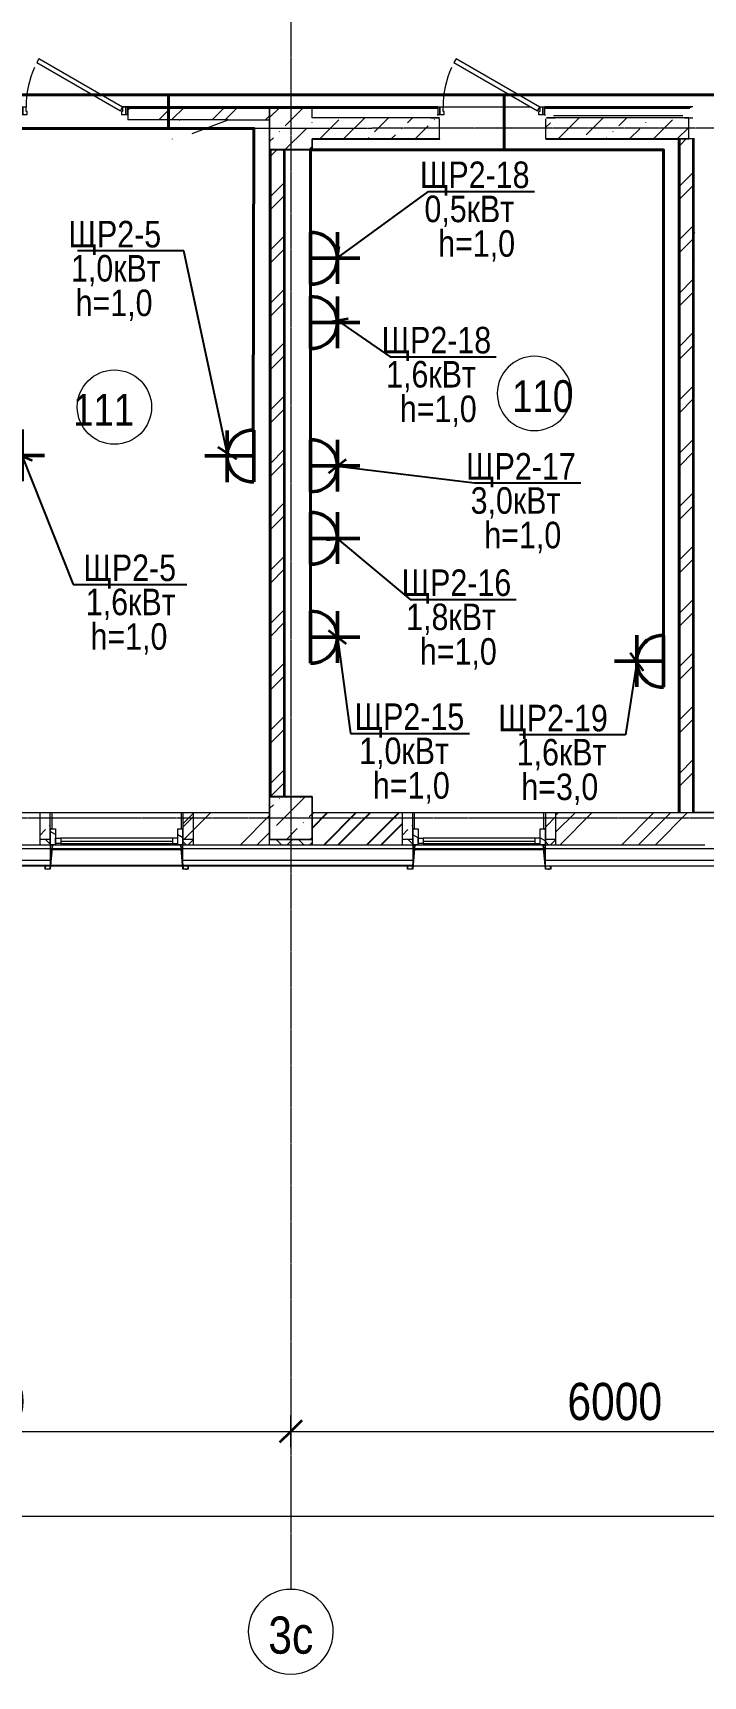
# Model space of a CAD drawing. Header units: metres. Extents: x -187 to 138813, y -64870 to 49448.
# Drawn here: x 39633 to 45948, y -64870 to -49386 of the extents above; entities that cross this region are included whole.
import ezdxf

# ---------------------------------------------------------------- set-up
doc = ezdxf.new("R2010")
doc.units = ezdxf.units.M
doc.linetypes.add('ADSK_Линия сетки', pattern=[21, 12, -3, 3, -3])
for name, color, linetype, lineweight in [('A-ANNO-DIMS', 7, 'Continuous', 9), ('A-ANNO-DIMS-100', 7, 'Continuous', 9), ('A-AREA-IDEN', 7, 'Continuous', 9), ('A-DETL-MBND', 7, 'Continuous', 5), ('A-DETL-THIN', 7, 'Continuous', 5), ('A-DOOR', 7, 'Continuous', 5), ('A-DOOR-FRAM', 7, 'Continuous', 13), ('A-FLOR', 7, 'Continuous', 5), ('A-GLAZ', 7, 'Continuous', 5), ('A-GLAZ-CWMG', 7, 'Continuous', 5), ('A-WALL', 7, 'Continuous', 5), ('A-WALL-PATT', 7, 'Continuous', 18), ('I-WALL', 7, 'Continuous', 5), ('S-COLS', 7, 'Continuous', 5), ('S-GRID', 7, 'Continuous', 9), ('S-GRID-IDEN', 7, 'Continuous', 9), ('Освещение', 1, 'Continuous', 50), ('Эл-свет раб.', 5, 'Continuous', 50), ('ЭЛ.сети', 5, 'Continuous', 100), ('ЭОМ', 7, 'Continuous', 40)]:
    doc.layers.add(name, color=color, linetype=linetype, lineweight=lineweight)
doc.styles.add('GOST Common_I', font='ARIALN.TTF', dxfattribs={"height": 350})
doc.styles.add('GOST Common_I_1', font='ARIALN.TTF', dxfattribs={"height": 300})
doc.styles.add('STYLE1', font='ARIALN.TTF', dxfattribs={"height": 250})
doc.styles.add('ГОСТ 2.304', font='ARIALN.TTF', dxfattribs={"width": 0.85})
doc.dimstyles.new('ADSK_Основной_3_5', dxfattribs={"dimscale": 304.8, "dimtxt": 352.000249, "dimasz": 0.695866, "dimexe": 0.492126, "dimexo": 0.984252, "dimgap": 0, "dimtad": 1, "dimdec": 3, "dimrnd": 0.001, "dimdsep": 46, "dimtxsty": 'GOST Common_I', "dimblk1": 'OBLIQUE', "dimblk2": 'OBLIQUE', "dimsah": 1, "dimcen": 0.09, "dimdle": 0.492126, "dimazin": 0, "dimtfac": 1, "dimtdec": 4, "dimtix": 1, "dimtmove": 0, "dimatfit": 3, "dimfxl": 1, "dimtvp": 1, "dimtolj": 1, "dimtzin": 0, "dimarcsym": 2})
doc.dimstyles.new('СПДС', dxfattribs={"dimscale": 100, "dimtxt": 2.5, "dimasz": 2.5, "dimexe": 1.25, "dimexo": 0.625, "dimtad": 1, "dimdec": 0, "dimrnd": 0.001, "dimtxsty": 'ГОСТ 2.304', "dimblk": 'OBLIQUE', "dimcen": 2.5, "dimdle": 2, "dimadec": 0, "dimazin": 2, "dimtfac": 0.75, "dimtdec": 0, "dimtmove": 1, "dimatfit": 3, "dimfxl": 1, "dimtolj": 1, "dimarcsym": 1})
pattern_1 = [(45, (0, 0), (84.19025, 308.69666), [396.875, -79.375, 3.353, -76.022])]
pattern_2 = [(45, (0, 0), (-449.013, 449.013), []), (45, (158.75, 0), (0, 898.0256), []), (45, (-158.75, 0), (0, 898.0256), [])]
pattern_3 = [(0, (0, 0), (812.8, 203.2), [33.528, -576.072, 33.528, -576.072, -3251.2]), (0, (0, 0), (812.8, 203.2), [-1219.2, 33.528, -1185.672, 33.528, -576.072, -1422.4]), (0, (0, 0), (812.8, 203.2), [-3048, 33.528, -372.872, 33.528, -982.472]), (120, (304.8, 101.6), (-582.37636, 602.30545), [33.528, -576.072, 33.528, -576.072, -3251.2]), (120, (304.8, 101.6), (-582.37636, 602.30545), [-1219.2, 33.528, -1185.672, 33.528, -576.072, -1422.4]), (120, (304.8, 101.6), (-582.37636, 602.30545), [-3048, 33.528, -372.872, 33.528, -982.472]), (240, (406.4, 508), (-230.42364, -805.50545), [33.528, -576.072, 33.528, -576.072, -3251.2]), (240, (406.4, 508), (-230.42364, -805.50545), [-1219.2, 33.528, -1185.672, 33.528, -576.072, -1422.4]), (240, (406.4, 508), (-230.42364, -805.50545), [-3048, 33.528, -372.872, 33.528, -982.472])]
pattern_4 = [(0, (503, 0), (812.8, 203.2), [33.528, -576.072, 33.528, -576.072, -3251.2]), (0, (503, 0), (812.8, 203.2), [-1219.2, 33.528, -1185.672, 33.528, -576.072, -1422.4]), (0, (503, 0), (812.8, 203.2), [-3048, 33.528, -372.872, 33.528, -982.472]), (120, (807.8, 101.6), (-582.37636, 602.30545), [33.528, -576.072, 33.528, -576.072, -3251.2]), (120, (807.8, 101.6), (-582.37636, 602.30545), [-1219.2, 33.528, -1185.672, 33.528, -576.072, -1422.4]), (120, (807.8, 101.6), (-582.37636, 602.30545), [-3048, 33.528, -372.872, 33.528, -982.472]), (240, (909.4, 508), (-230.42364, -805.50545), [33.528, -576.072, 33.528, -576.072, -3251.2]), (240, (909.4, 508), (-230.42364, -805.50545), [-1219.2, 33.528, -1185.672, 33.528, -576.072, -1422.4]), (240, (909.4, 508), (-230.42364, -805.50545), [-3048, 33.528, -372.872, 33.528, -982.472])]
pattern_5 = [(0, (-15, -600), (812.8, 203.2), [33.528, -576.072, 33.528, -576.072, -3251.2]), (0, (-15, -600), (812.8, 203.2), [-1219.2, 33.528, -1185.672, 33.528, -576.072, -1422.4]), (0, (-15, -600), (812.8, 203.2), [-3048, 33.528, -372.872, 33.528, -982.472]), (120, (289.8, -498.4), (-582.37636, 602.30545), [33.528, -576.072, 33.528, -576.072, -3251.2]), (120, (289.8, -498.4), (-582.37636, 602.30545), [-1219.2, 33.528, -1185.672, 33.528, -576.072, -1422.4]), (120, (289.8, -498.4), (-582.37636, 602.30545), [-3048, 33.528, -372.872, 33.528, -982.472]), (240, (391.4, -92), (-230.42364, -805.50545), [33.528, -576.072, 33.528, -576.072, -3251.2]), (240, (391.4, -92), (-230.42364, -805.50545), [-1219.2, 33.528, -1185.672, 33.528, -576.072, -1422.4]), (240, (391.4, -92), (-230.42364, -805.50545), [-3048, 33.528, -372.872, 33.528, -982.472])]
pattern_6 = [(45, (-4821.21, -15997.8), (38.89087, 251.0229), [300, -50, 10, -50])]
pattern_7 = [(45, (-4821.21, -15997.8), (-106.066, 106.066), []), (135, (-4821.21, -15997.8), (-106.066, -106.066), [])]
pattern_8 = [(45, (-8235.4, -15997.8), (38.89087, 251.0229), [300, -50, 10, -50])]
pattern_9 = [(45, (-8235.4, -15997.8), (-106.066, 106.066), []), (135, (-8235.4, -15997.8), (-106.066, -106.066), [])]

# ---------------------------------------------------------------- blocks, each defined once
blk = doc.blocks.new('КДП АПК - КР_rvt-1-1 этаж')
at = {"layer": 'A-WALL-PATT', "lineweight": 15}
h = blk.add_hatch(dxfattribs=at)
h.set_pattern_fill('FP_125', color=256, style=0, pattern_type=2)
h.set_pattern_definition(pattern_1)
h.paths.add_polyline_path([(44514, -49746), (45812, -49746), (45812, -49546), (44473, -49546), (44473, -49556), (44463, -49556), (44463, -49746)])
h.paths.add_polyline_path([(42399, -49746), (43463, -49746), (43463, -49546), (42263, -49546), (42263, -49746)])
at = {"layer": 'S-COLS', "lineweight": 15}
h = blk.add_hatch(dxfattribs=at)
h.set_pattern_fill('FP_125', color=256, style=0, pattern_type=2)
h.set_pattern_definition(pattern_1)
h.paths.add_polyline_path([(41863, -49846), (42263, -49846), (42263, -49446), (41863, -49446), (41863, -49672)], flags=0)
h = blk.add_hatch(dxfattribs=at)
h.set_pattern_fill('FP_125', color=256, style=0, pattern_type=2)
h.set_pattern_definition(pattern_1)
h.paths.add_polyline_path([(41863, -56346), (42263, -56346), (42263, -55946), (41863, -55946), (41863, -56064)], flags=0)
at = {"layer": 'I-WALL', "lineweight": 15}
for p, q in [((43463, -49546), (42263, -49546)), ((45812, -49546), (44473, -49546)), ((45812, -49746), (45812, -49546)), ((43463, -49746), (43463, -49556)), ((44463, -49556), (44463, -49746)), ((42263, -49746), (43463, -49746)), ((44463, -49746), (45812, -49746))]:
    blk.add_line(p, q, dxfattribs=at)
at = {"layer": 'S-COLS', "lineweight": 15}
for p, q in [((42263, -49446), (41863, -49446)), ((41863, -49446), (41863, -49846)), ((42263, -49546), (42263, -49446)), ((41863, -49846), (42263, -49846)), ((42263, -49846), (42263, -49746)), ((42263, -55946), (41863, -55946)), ((41863, -55946), (41863, -56346)), ((42263, -56346), (42263, -55946)), ((41863, -56346), (42263, -56346))]:
    blk.add_line(p, q, dxfattribs=at)
blk = doc.blocks.new('AC_Дверь_Однопольная_ДеревяннаяВнутренняя_ГОСТ6629-88 - ДГ 21-10Л-2270753-1 этаж')
at = {"layer": 'A-DOOR', "lineweight": 13}
for p, q in [((-333, 495), (-353, 460)), ((455, 40), (-333, 495)), ((-353, 460), (435, 5)), ((435, 5), (455, 40))]:
    blk.add_line(p, q, dxfattribs=at)
at = {"layer": 'A-DOOR', "lineweight": 18}
for p, q in [((-485, 40), (-505, 40)), ((-505, 40), (-505, -30)), ((-485, -30), (-485, 40)), ((505, 40), (485, 40)), ((485, 40), (485, -30)), ((505, -30), (505, 40)), ((-505, -30), (-485, -30)), ((485, -30), (505, -30))]:
    blk.add_line(p, q, dxfattribs=at)
at = {"layer": 'A-DOOR'}
blk.add_arc((455, 40), 910, 155.7365, 180, dxfattribs=at)
at = {"layer": 'A-DOOR-FRAM'}
for p, q in [((-455, 40), (-485, 40)), ((-485, 40), (-485, -30)), ((-455, 0), (-455, 40)), ((-445, 0), (-455, 0)), ((-445, -30), (-445, 0)), ((455, 0), (445, 0)), ((445, 0), (445, -30)), ((485, 40), (455, 40)), ((455, 40), (455, 0)), ((485, -30), (485, 40)), ((-485, -30), (-445, -30)), ((445, -30), (485, -30))]:
    blk.add_line(p, q, dxfattribs=at)
blk = doc.blocks.new('Ось сетки - D8-1256827-1 этаж')
at = {"layer": 'S-GRID-IDEN'}
for start, end in [(360, 180), (180, 360)]:
    blk.add_arc((0, 0), 4, start, end, dxfattribs=at)
blk = doc.blocks.new('DIMBLOCK2-1 этаж')
at = {"layer": 'A-ANNO-DIMS-100', "transparency": 16777216}
for p, q in [((36063, -62714), (36063, -62414)), ((42063, -62714), (42063, -62414)), ((36063, -62564), (42063, -62564)), ((36063, -62564), (36063, -62714)), ((42063, -62564), (42063, -62714))]:
    blk.add_line(p, q, dxfattribs=at)
at = {"layer": 'A-ANNO-DIMS-100', "lineweight": 35, "transparency": 16777216}
for p, q in [((36063, -62564), (36169, -62458)), ((42063, -62564), (42169, -62458)), ((36063, -62564), (35957, -62670)), ((42063, -62564), (41957, -62670))]:
    blk.add_line(p, q, dxfattribs=at)
at = {"layer": 'A-ANNO-DIMS-100', "color": 0, "transparency": 16777216, "insert": (38669, -62107), "char_height": 350, "width": 945.03, "attachment_point": 1, "line_spacing_factor": 1.022761, "style": 'GOST Common_I'}
blk.add_mtext('6000', dxfattribs=at)
blk = doc.blocks.new('_Oblique')
at = {"color": 0, "linetype": 'ByBlock', "lineweight": -2}
blk.add_line((-0.5, -0.5), (0.5, 0.5), dxfattribs=at)
blk = doc.blocks.new('DIMBLOCK3-1 этаж')
at = {"layer": 'A-ANNO-DIMS-100', "transparency": 16777216}
for p, q in [((42063, -62714), (42063, -62414)), ((48063, -62714), (48063, -62414)), ((42063, -62564), (48063, -62564)), ((42063, -62564), (42063, -62714)), ((48063, -62564), (48063, -62714))]:
    blk.add_line(p, q, dxfattribs=at)
at = {"layer": 'A-ANNO-DIMS-100', "lineweight": 35, "transparency": 16777216}
for p, q in [((42063, -62564), (42169, -62458)), ((48063, -62564), (48169, -62458)), ((42063, -62564), (41957, -62670)), ((48063, -62564), (47957, -62670))]:
    blk.add_line(p, q, dxfattribs=at)
at = {"layer": 'A-ANNO-DIMS-100', "color": 0, "transparency": 16777216, "insert": (44669, -62107), "char_height": 350, "width": 945.03, "attachment_point": 1, "line_spacing_factor": 1.022761, "style": 'GOST Common_I'}
blk.add_mtext('6000', dxfattribs=at)
blk = doc.blocks.new('DIMBLOCK15-1 этаж')
at = {"layer": 'A-ANNO-DIMS-100', "transparency": 16777216}
for p, q in [((32663, -63184), (32663, -63514)), ((32663, -63364), (32663, -63184)), ((87463, -63184), (87463, -63514)), ((87463, -63364), (87463, -63184)), ((32513, -63364), (87613, -63364))]:
    blk.add_line(p, q, dxfattribs=at)
at = {"layer": 'A-ANNO-DIMS-100', "lineweight": 35, "transparency": 16777216}
for p, q in [((32663, -63364), (32769, -63258)), ((87463, -63364), (87569, -63258)), ((32663, -63364), (32557, -63470)), ((87463, -63364), (87357, -63470))]:
    blk.add_line(p, q, dxfattribs=at)
at = {"layer": 'A-ANNO-DIMS-100', "color": 0, "transparency": 16777216, "insert": (59556, -62907), "char_height": 350, "width": 1217.09, "attachment_point": 1, "line_spacing_factor": 1.022761, "style": 'GOST Common_I'}
blk.add_mtext('54800', dxfattribs=at)
blk = doc.blocks.new('M_Тент витража777 - M_Тент витража одинарное справо-2657983-1 этаж')
at = {"layer": 'A-GLAZ', "lineweight": 13}
for p, q in [((-525, 20), (-575, 20)), ((-575, 20), (-575, -30)), ((-575, -30), (-575, 20)), ((-525, -30), (-525, 20)), ((525, -30), (525, 20)), ((525, 20), (575, 20)), ((575, 20), (575, -30)), ((575, 20), (575, -30)), ((-575, -30), (-525, -30)), ((-525, -4.6), (525, -4.6)), ((575, -30), (525, -30))]:
    blk.add_line(p, q, dxfattribs=at)
at = {"layer": 'A-GLAZ'}
for p, q in [((-525, 20), (525, 20)), ((525, -30), (-525, -30))]:
    blk.add_line(p, q, dxfattribs=at)
blk = doc.blocks.new('Прямоугольный импост - 50 x 150мм-V77-1 этаж')
at = {"layer": 'A-GLAZ-CWMG'}
h = blk.add_hatch(dxfattribs=at)
h.set_pattern_fill('FP_138', color=256, style=0, pattern_type=2)
h.set_pattern_definition([(330, (-49282.65, -40565.64), (60, 103.92305), [])])
h.paths.add_polyline_path([(-50, 120), (0, 120), (0, -30), (-50, -30)], flags=0)
at = {"layer": 'A-GLAZ-CWMG', "lineweight": 18}
for p, q in [((-50, -30), (-50, 120)), ((-50, 120), (0, 120)), ((0, 120), (0, -30)), ((0, -30), (-50, -30))]:
    blk.add_line(p, q, dxfattribs=at)
blk = doc.blocks.new('Прямоугольный импост - 50 x 150мм-V78-1 этаж')
at = {"layer": 'A-GLAZ-CWMG'}
h = blk.add_hatch(dxfattribs=at)
h.set_pattern_fill('FP_139', color=256, style=0, pattern_type=2)
h.set_pattern_definition([(210, (48032.65, -40565.64), (60, -103.92305), [])])
h.paths.add_polyline_path([(0, 120), (-50, 120), (-50, -30), (0, -30)], flags=0)
at = {"layer": 'A-GLAZ-CWMG', "lineweight": 18}
for p, q in [((0, 120), (-50, 120)), ((-50, 120), (-50, -30)), ((0, -30), (0, 120)), ((-50, -30), (0, -30))]:
    blk.add_line(p, q, dxfattribs=at)
blk = doc.blocks.new('Розетка штепсельная с заземляющим контактом скрытой установки IP20')
at = {"layer": 'Эл-свет раб.', "ltscale": 0.3}
for p, q in [((191575, -246568), (191575, -246106)), ((191816, -246316), (191329, -246316)), ((191819, -246568), (191331, -246568))]:
    blk.add_line(p, q, dxfattribs=at)
at = {"layer": 'Эл-свет раб.', "ltscale": 0.3, "extrusion": (0, 0, -1)}
blk.add_ellipse((191575, -246560), major_axis=(-173, 173), ratio=1, start_param=5.464002, end_param=8.673165, dxfattribs=at)
blk = doc.blocks.new('ПСС_Марка_помещения - Имя_2_5мм-224473-1 этаж')
at = {"layer": 'A-AREA-IDEN'}
for start, end in [(360, 180), (180, 360)]:
    blk.add_arc((-0.07, 0.04), 3.5, start, end, dxfattribs=at)

msp = doc.modelspace()

# ---------------------------------------------------------------- hatches: boundary and pattern name
h = msp.add_hatch()
h.set_pattern_fill('ANSI32', scale=30)
h.paths.add_polyline_path([(41862.6532, -56985.6443), (41862.6532, -56584.9002), (42262.6532, -56584.9002), (42262.6532, -56785.6443), (43111.4435, -56785.6443), (43111.4435, -57035.6443), (42262.6532, -57035.6443), (42262.6532, -56985.6443)])
h.paths.add_polyline_path([(42262.6532, -56785.6443), (42062.6532, -56785.6443), (42062.6532, -56984.9002), (42262.6532, -56984.9002)], flags=16)
h.paths.add_polyline_path([(42062.6532, -56585.6443), (41862.6532, -56585.6443), (41862.6532, -56785.6443), (42062.6532, -56785.6443)], flags=16)
h.paths.add_polyline_path([(42262.6532, -56585.6443), (42062.6532, -56585.6443), (42062.6532, -56785.6443), (42262.6532, -56785.6443), (42262.6532, -56735.6443), (42262.6532, -56732.6443)], flags=16)
h.paths.add_polyline_path([(42062.6532, -56785.6443), (41862.6532, -56785.6443), (41862.6532, -56984.9002), (42062.6532, -56984.9002)], flags=16)
h.paths.add_polyline_path([(43111.4435, -56735.6443), (42262.6532, -56735.6443), (42262.6532, -56785.6443), (43111.4435, -56785.6443)], flags=17)
at = {"layer": 'A-WALL-PATT', "lineweight": 5}
h = msp.add_hatch(dxfattribs=at)
h.set_pattern_fill('FP_81', color=256, style=0, pattern_type=2)
h.set_pattern_definition(pattern_5)
h.paths.add_polyline_path([(35847.6532, -50085.6443), (43447.6532, -50085.6443), (43447.6532, -50082.6443), (35847.6532, -50082.6443)], flags=0)
h.paths.add_polyline_path([(45332.6532, -50085.6443), (45332.6532, -50082.6443), (44457.6532, -50082.6443), (44457.6532, -50085.6443), (44499.4803, -50085.6443)], flags=0)
h = msp.add_hatch(dxfattribs=at)
h.set_pattern_fill('FP_81', color=256, style=0, pattern_type=2)
h.set_pattern_definition(pattern_5)
h.paths.add_polyline_path([(45320.1532, -50098.1443), (45332.6532, -50098.1443), (45332.6532, -50085.6443), (44457.6532, -50085.6443), (44457.6532, -50098.1443), (44499.4803, -50098.1443)], flags=0)
h.paths.add_polyline_path([(43435.1532, -50098.1443), (43447.6532, -50098.1443), (43447.6532, -50085.6443), (35847.6532, -50085.6443), (35847.6532, -50098.1443), (42383.967, -50098.1443)], flags=0)
h = msp.add_hatch(dxfattribs=at)
h.set_pattern_fill('FP_1', color=256, style=0, pattern_type=2)
h.set_pattern_definition([(45, (0, 0), (-251.4472, 251.4472), []), (45, (0, 381), (-251.4472, 251.4472), [])])
h.paths.add_polyline_path([(36868.3012, -50085.6443), (36868.3012, -50125.6443), (36878.3012, -50125.6443), (36878.3012, -50155.6443), (36824.3012, -50155.6443), (36824.3012, -50205.6443), (36262.6532, -50205.6443), (36262.6532, -50085.6443)])
h.paths.add_polyline_path([(40528.455, -50085.6443), (40528.455, -50205.6443), (41862.6532, -50205.6443), (41862.6532, -50085.6443)])
h.paths.add_polyline_path([(39538.455, -50155.6443), (39524.455, -50155.6443), (39524.455, -50098.1443), (39538.455, -50098.1443)], flags=16)
edge = h.paths.add_edge_path()
edge.add_line((39524.455, -50085.6443), (39524.455, -50155.6443))
edge.add_line((39524.455, -50155.6443), (39518.455, -50155.6443))
edge.add_line((39518.455, -50155.6443), (39518.455, -50085.6443))
edge.add_line((39518.455, -50085.6443), (38045.7868, -50085.6443))
edge.add_line((38045.7868, -50085.6443), (38045.7868, -50205.6443))
edge.add_line((38045.7868, -50205.6443), (39664.3852, -50205.6443))
edge.add_arc((39904.266, -50135.237), 250, 168.55829371, 196.35746221, ccw=False)
edge.add_line((39659.2342, -50085.6443), (39568.455, -50085.6443))
edge.add_line((39568.455, -50085.6443), (39568.455, -50098.1443))
edge.add_line((39568.455, -50098.1443), (39538.455, -50098.1443))
edge.add_line((39538.455, -50098.1443), (39538.455, -50085.6443))
edge.add_line((39538.455, -50085.6443), (39524.455, -50085.6443))
h = msp.add_hatch(dxfattribs=at)
h.set_pattern_fill('FP_81', color=256, style=0, pattern_type=2)
h.set_pattern_definition(pattern_3)
h.paths.add_polyline_path([(40932.4691, -50745.6443), (40944.9691, -50733.1443), (40944.9691, -50205.6443), (40932.4691, -50205.6443), (40932.4691, -50382.5185)], flags=0)
h = msp.add_hatch(dxfattribs=at)
h.set_pattern_fill('FP_81', color=256, style=0, pattern_type=2)
h.set_pattern_definition(pattern_3)
h.paths.add_polyline_path([(42265.6532, -50485.6443), (42265.6532, -50385.6443), (42262.6532, -50385.6443), (42262.6532, -50485.6443)], flags=0)
h = msp.add_hatch(dxfattribs=at)
h.set_pattern_fill('FP_81', color=256, style=0, pattern_type=2)
h.set_pattern_definition(pattern_3)
h.paths.add_polyline_path([(45215.6532, -50388.6443), (45215.6532, -50385.6443), (44469.6532, -50385.6443), (44469.6532, -50388.6443), (45212.6532, -50388.6443)], flags=0)
h.paths.add_polyline_path([(42265.6532, -50388.6443), (43465.6532, -50388.6443), (43465.6532, -50385.6443), (42265.6532, -50385.6443)], flags=0)
h = msp.add_hatch(dxfattribs=at)
h.set_pattern_fill('FP_81', color=256, style=0, pattern_type=2)
h.set_pattern_definition(pattern_4)
h.paths.add_polyline_path([(45715.6532, -56735.6443), (45718.6532, -56735.6443), (45718.6532, -50388.6443), (45715.6532, -50388.6443), (45715.6532, -56732.6443)], flags=0)
h = msp.add_hatch(dxfattribs=at)
h.set_pattern_fill('FP_81', color=256, style=0, pattern_type=2)
h.set_pattern_definition(pattern_4)
h.paths.add_polyline_path([(45730.6532, -56735.6443), (45730.6532, -50385.6443), (45718.6532, -50385.6443), (45718.6532, -56735.6443)], flags=0)
h = msp.add_hatch(dxfattribs=at)
h.set_pattern_fill('FP_1', color=256, style=0, pattern_type=2)
h.set_pattern_definition([(45, (503, 0), (-251.4472, 251.4472), []), (45, (503, 381), (-251.4472, 251.4472), [])])
h.paths.add_polyline_path([(45850.6532, -56735.6443), (45850.6532, -50385.6443), (45730.6532, -50385.6443), (45730.6532, -56735.6443)], flags=0)
h = msp.add_hatch(dxfattribs=at)
h.set_pattern_fill('FP_81', color=256, style=0, pattern_type=2)
h.set_pattern_definition(pattern_4)
h.paths.add_polyline_path([(45862.6532, -56735.6443), (45862.6532, -50385.6443), (45850.6532, -50385.6443), (45850.6532, -56735.6443)], flags=0)
h = msp.add_hatch(dxfattribs=at)
h.set_pattern_fill('FP_81', color=256, style=0, pattern_type=2)
h.set_pattern_definition(pattern_4)
h.paths.add_polyline_path([(45862.6532, -56735.6443), (45865.6532, -56735.6443), (45865.6532, -50385.6443), (45862.6532, -50385.6443), (45862.6532, -56063.8585)], flags=0)
h = msp.add_hatch(dxfattribs=at)
h.set_pattern_fill('FP_1', color=256, style=0, pattern_type=2)
h.set_pattern_definition([(45, (-3350, -96.26), (-251.4472, 251.4472), []), (45, (-3350, 284.74), (-251.4472, 251.4472), [])])
h.paths.add_polyline_path([(41997.6532, -56831.9002), (41997.6532, -50481.9002), (41877.6532, -50481.9002), (41877.6532, -56831.9002)], flags=0)
h = msp.add_hatch(dxfattribs=at)
h.set_pattern_fill('FP_2', color=256, style=0, pattern_type=2)
h.set_pattern_definition(pattern_2)
h.paths.add_polyline_path([(37058.7855, -57035.6443), (37058.7855, -56735.6443), (36262.6532, -56735.6443), (36262.6532, -57035.6443)])
h.paths.add_polyline_path([(39797.2458, -57035.6443), (39797.2458, -56735.6443), (38308.7855, -56735.6443), (38308.7855, -57035.6443)])
h.paths.add_polyline_path([(41047.2458, -56735.6443), (41047.2458, -57035.6443), (41862.6532, -57035.6443), (41862.6532, -56735.6443)])
h = msp.add_hatch(dxfattribs=at)
h.set_pattern_fill('FP_127', color=256, style=0, pattern_type=2)
h.set_pattern_definition(pattern_8)
h.paths.add_polyline_path([(39762.2458, -56735.6677), (39797.2458, -56735.6677), (39797.2458, -56985.6677), (39697.2458, -56985.6677), (39697.2458, -56735.6677), (39759.2458, -56735.6677)], flags=0)
h = msp.add_hatch(dxfattribs=at)
h.set_pattern_fill('FP_127', color=256, style=0, pattern_type=2)
h.set_pattern_definition(pattern_8)
h.paths.add_polyline_path([(41147.2458, -56735.6677), (41147.2458, -56985.6677), (41047.2458, -56985.6677), (41047.2458, -56735.6677)], flags=0)
h = msp.add_hatch(dxfattribs=at)
h.set_pattern_fill('FP_127', color=256, style=0, pattern_type=2)
h.set_pattern_definition(pattern_6)
h.paths.add_polyline_path([(43176.4435, -56735.6677), (43211.4435, -56735.6677), (43211.4435, -56985.6677), (43111.4435, -56985.6677), (43111.4435, -56735.6677), (43173.4435, -56735.6677)], flags=0)
h = msp.add_hatch(dxfattribs=at)
h.set_pattern_fill('FP_127', color=256, style=0, pattern_type=2)
h.set_pattern_definition(pattern_6)
h.paths.add_polyline_path([(44561.4435, -56735.6677), (44561.4435, -56985.6677), (44461.4435, -56985.6677), (44461.4435, -56735.6677)], flags=0)
h = msp.add_hatch(dxfattribs=at)
h.set_pattern_fill('FP_2', color=256, style=0, pattern_type=2)
h.set_pattern_definition(pattern_2)
h.paths.add_polyline_path([(45572.237, -57035.6443), (47461.3194, -57035.6443), (47461.3194, -56735.6443), (44561.4435, -56735.6443), (44561.4435, -57035.6443), (44514.4803, -57035.6443)])
h.paths.add_polyline_path([(47687.7503, -57035.6443), (47862.6532, -57035.6443), (47862.6532, -56735.6443), (46111.3193, -56735.6443), (46111.3194, -57035.6443)])
at = {"layer": 'A-WALL-PATT', "lineweight": 5, "true_color": 0x787878}
h = msp.add_hatch(dxfattribs=at)
h.set_pattern_fill('FP_114', color=8, style=0, pattern_type=2)
h.set_pattern_definition(pattern_9)
h.paths.add_polyline_path([(39697.2458, -56985.6677), (39797.2458, -56985.6677), (39797.2458, -57035.6677), (39697.2458, -57035.6677)], flags=0)
at = {"layer": 'A-WALL-PATT', "lineweight": 5}
h = msp.add_hatch(dxfattribs=at)
h.set_pattern_fill('FP_127', color=256, style=0, pattern_type=2)
h.set_pattern_definition(pattern_8)
h.paths.add_polyline_path([(39817.2458, -57035.6677), (39797.2458, -57265.6677), (39747.2458, -57265.6677), (39748.2458, -57264.6677), (39796.329, -57264.6677), (39816.2421, -57035.6677)], flags=0)
h = msp.add_hatch(dxfattribs=at)
h.set_pattern_fill('FP_127', color=256, style=0, pattern_type=2)
h.set_pattern_definition(pattern_8)
h.paths.add_polyline_path([(41027.2458, -57035.6677), (41028.2496, -57035.6677), (41048.1626, -57264.6677), (41096.2458, -57264.6677), (41097.2458, -57265.6677), (41047.2458, -57265.6677), (41035.5476, -57131.1385)], flags=0)
at = {"layer": 'A-WALL-PATT', "lineweight": 5, "true_color": 0x787878}
h = msp.add_hatch(dxfattribs=at)
h.set_pattern_fill('FP_114', color=8, style=0, pattern_type=2)
h.set_pattern_definition(pattern_9)
h.paths.add_polyline_path([(41147.2458, -56985.6677), (41147.2458, -57035.6677), (41047.2458, -57035.6677), (41047.2458, -56985.6677)], flags=0)
h = msp.add_hatch(dxfattribs=at)
h.set_pattern_fill('FP_114', color=8, style=0, pattern_type=2)
h.set_pattern_definition([(45, (0, 0), (-106.06602, 106.06602), []), (135, (0, 0), (-106.06602, -106.06602), [])])
h.paths.add_polyline_path([(41862.6532, -57035.6443), (42262.6532, -57035.6443), (42262.6532, -56985.6443), (41862.6532, -56985.6443)], flags=0)
h = msp.add_hatch(dxfattribs=at)
h.set_pattern_fill('FP_114', color=8, style=0, pattern_type=2)
h.set_pattern_definition(pattern_7)
h.paths.add_polyline_path([(43111.4435, -56985.6677), (43211.4435, -56985.6677), (43211.4435, -57035.6677), (43111.4435, -57035.6677)], flags=0)
at = {"layer": 'A-WALL-PATT', "lineweight": 5}
h = msp.add_hatch(dxfattribs=at)
h.set_pattern_fill('FP_127', color=256, style=0, pattern_type=2)
h.set_pattern_definition(pattern_6)
h.paths.add_polyline_path([(43231.4435, -57035.6677), (43211.4435, -57265.6677), (43161.4435, -57265.6677), (43162.4435, -57264.6677), (43210.5267, -57264.6677), (43230.4397, -57035.6677)], flags=0)
h = msp.add_hatch(dxfattribs=at)
h.set_pattern_fill('FP_127', color=256, style=0, pattern_type=2)
h.set_pattern_definition(pattern_6)
h.paths.add_polyline_path([(44441.4435, -57035.6677), (44442.4473, -57035.6677), (44462.3603, -57264.6677), (44510.4435, -57264.6677), (44511.4435, -57265.6677), (44461.4435, -57265.6677), (44449.7453, -57131.1385)], flags=0)
at = {"layer": 'A-WALL-PATT', "lineweight": 5, "true_color": 0x787878}
h = msp.add_hatch(dxfattribs=at)
h.set_pattern_fill('FP_114', color=8, style=0, pattern_type=2)
h.set_pattern_definition(pattern_7)
h.paths.add_polyline_path([(44561.4435, -56985.6677), (44561.4435, -57035.6677), (44461.4435, -57035.6677), (44461.4435, -56985.6677)], flags=0)

# ---------------------------------------------------------------- linework, layer by layer
msp.add_line((43213.0484, -57235.6677), (33682.4736, -57235.6677))
at = {"layer": 'A-DETL-MBND'}
for p, q in [((51012.6532, -57075.6443), (34982.4736, -57075.6443)), ((39797.2458, -57075.6677), (39812.7638, -57075.6677)), ((39811.8942, -57085.6677), (39797.2458, -57085.6677)), ((41031.8128, -57085.6677), (39812.6788, -57085.6677)), ((39813.5922, -57075.6677), (41030.8994, -57075.6677)), ((41031.7279, -57075.6677), (41047.2458, -57075.6677)), ((41047.2458, -57085.6677), (41032.5974, -57085.6677)), ((43211.4435, -57075.6677), (43226.9615, -57075.6677)), ((43226.0919, -57085.6677), (43211.4435, -57085.6677)), ((44446.0105, -57085.6677), (43226.8765, -57085.6677)), ((43227.7899, -57075.6677), (44445.0971, -57075.6677)), ((44445.9255, -57075.6677), (44461.4435, -57075.6677)), ((44461.4435, -57085.6677), (44446.7951, -57085.6677)), ((39797.2458, -57235.6677), (39798.9779, -57235.6677)), ((41045.5138, -57235.6677), (41047.2458, -57235.6677)), ((43211.4435, -57235.6677), (43213.1756, -57235.6677)), ((43214.0522, -57235.6677), (51012.6532, -57235.6443)), ((44459.7115, -57235.6677), (44461.4435, -57235.6677))]:
    msp.add_line(p, q, dxfattribs=at)
at = {"layer": 'A-DETL-THIN'}
for p, q in [((41472.6532, -50205.6443), (41017.4691, -50205.6443)), ((41132.507, -50332.937), (41472.6532, -50205.6443)), ((39797.2458, -57185.6443), (38308.7855, -57185.6443)), ((43218.4021, -57185.6443), (41047.2458, -57185.6443)), ((46218.2779, -57185.6443), (44455.4887, -57185.6443))]:
    msp.add_line(p, q, dxfattribs=at)
at = {"layer": 'A-FLOR', "lineweight": 18}
for p, q in [((44327.6532, -50085.6443), (43497.6532, -50085.6443)), ((41862.6532, -50220.6443), (41862.6532, -50205.6443)), ((42262.6532, -56732.6443), (42262.6532, -56735.6443))]:
    msp.add_line(p, q, dxfattribs=at)
at = {"layer": 'A-WALL', "lineweight": 18}
for p, q in [((43447.6532, -50082.6443), (40473.2589, -50082.6443)), ((41862.6532, -50085.6443), (40478.455, -50085.6443)), ((40528.455, -50082.6443), (40528.455, -50085.6443)), ((40528.455, -50085.6443), (40528.455, -50205.6443)), ((40528.455, -50155.6443), (40528.455, -50165.6443)), ((41862.6532, -50205.6443), (41862.6532, -50085.6443)), ((43447.6532, -50085.6443), (43447.6532, -50082.6443)), ((43447.6532, -50165.6443), (43447.6532, -50155.6443)), ((45850.6532, -50082.6443), (44457.6532, -50082.6443)), ((44457.6532, -50082.6443), (44457.6532, -50085.6443)), ((44457.6532, -50155.6443), (44457.6532, -50165.6443)), ((44537.6532, -50165.6443), (45755.6532, -50165.6443)), ((41012.4691, -50205.6443), (41017.4691, -50205.6443)), ((41859.6532, -50220.6443), (41859.6532, -50488.6443)), ((41862.6532, -50485.6443), (41862.6532, -50220.6443)), ((45770.6532, -50185.6443), (45850.6532, -50185.6443)), ((42262.6532, -50385.6443), (42262.6532, -50485.6443)), ((43462.6532, -50385.6443), (42262.6532, -50385.6443)), ((42265.6532, -50488.6443), (42265.6532, -50388.6443)), ((42265.6532, -50388.6443), (43465.6532, -50388.6443)), ((43465.6532, -50388.6443), (43465.6532, -50385.6443)), ((44469.6532, -50385.6443), (44469.6532, -50388.6443)), ((44469.6532, -50388.6443), (45715.6532, -50388.6443)), ((45865.6532, -50385.6443), (44472.6532, -50385.6443)), ((45715.6532, -56732.6443), (45715.6532, -50388.6443)), ((41859.6532, -50488.6443), (42265.6532, -50488.6443)), ((41862.6532, -56828.9002), (41862.6532, -50484.9002)), ((42262.6532, -50485.6443), (41862.6532, -50485.6443)), ((42265.6532, -56582.6443), (41859.6532, -56582.6443)), ((41859.6532, -56582.6443), (41859.6532, -56732.6443)), ((41862.6532, -56585.6443), (42262.6532, -56585.6443)), ((41862.6532, -56735.6443), (41862.6532, -56585.6443)), ((42262.6532, -56585.6443), (42262.6532, -56732.6443)), ((42265.6532, -56732.6443), (42265.6532, -56582.6443)), ((39762.2458, -56732.6677), (39812.2458, -56732.6677)), ((39812.2458, -56732.6677), (39812.2458, -56885.6677)), ((41032.2458, -56885.6677), (41032.2458, -56732.6677)), ((41859.6532, -56735.6443), (41862.6532, -56735.6443)), ((41862.6532, -56985.6443), (41862.6532, -56735.6443)), ((42262.6532, -56735.6443), (42262.6532, -56985.6443)), ((43176.4435, -56732.6677), (43226.4435, -56732.6677)), ((43226.4435, -56732.6677), (43226.4435, -56885.6677)), ((44446.4435, -56885.6677), (44446.4435, -56732.6677)), ((46062.6532, -56732.6443), (45865.6532, -56732.6443)), ((39812.2458, -56885.6677), (39797.2458, -56885.6677)), ((39797.2458, -56885.6677), (39797.2458, -56985.6677)), ((41047.2458, -56885.6677), (41032.2458, -56885.6677)), ((41047.2458, -56985.6677), (41047.2458, -56885.6677)), ((43226.4435, -56885.6677), (43211.4435, -56885.6677)), ((43211.4435, -56885.6677), (43211.4435, -56985.6677)), ((44461.4435, -56885.6677), (44446.4435, -56885.6677)), ((44461.4435, -56985.6677), (44461.4435, -56885.6677)), ((36262.6532, -57035.6443), (41862.6532, -57035.6443)), ((39796.329, -57264.6677), (39816.2421, -57035.6677)), ((39817.2458, -57035.6677), (39797.2458, -57265.6677)), ((39816.2421, -57035.6677), (39817.2458, -57035.6677)), ((41047.2458, -57265.6677), (41027.2458, -57035.6677)), ((41027.2458, -57035.6677), (41028.2496, -57035.6677)), ((41028.2496, -57035.6677), (41048.1626, -57264.6677)), ((42262.6532, -57035.6443), (45962.6532, -57035.6443)), ((43210.5267, -57264.6677), (43230.4397, -57035.6677)), ((43231.4435, -57035.6677), (43211.4435, -57265.6677)), ((43230.4397, -57035.6677), (43231.4435, -57035.6677)), ((44461.4435, -57265.6677), (44441.4435, -57035.6677)), ((44441.4435, -57035.6677), (44442.4473, -57035.6677)), ((44442.4473, -57035.6677), (44462.3603, -57264.6677)), ((39747.2458, -57265.6677), (39747.2458, -57235.6677)), ((39797.2458, -57265.6677), (39747.2458, -57265.6677)), ((39748.2458, -57235.6677), (39748.2458, -57264.6677)), ((39748.2458, -57264.6677), (39796.329, -57264.6677)), ((41097.2458, -57265.6677), (41047.2458, -57265.6677)), ((41048.1626, -57264.6677), (41096.2458, -57264.6677)), ((41096.2458, -57264.6677), (41096.2458, -57235.6677)), ((41097.2458, -57235.6677), (41097.2458, -57265.6677)), ((43161.4435, -57265.6677), (43161.4435, -57235.6677)), ((43211.4435, -57265.6677), (43161.4435, -57265.6677)), ((43162.4435, -57235.6677), (43162.4435, -57264.6677)), ((43162.4435, -57264.6677), (43210.5267, -57264.6677)), ((44511.4435, -57265.6677), (44461.4435, -57265.6677)), ((44462.3603, -57264.6677), (44510.4435, -57264.6677)), ((44510.4435, -57264.6677), (44510.4435, -57235.6677)), ((44511.4435, -57235.6677), (44511.4435, -57265.6677))]:
    msp.add_line(p, q, dxfattribs=at)
at = {"layer": 'A-WALL'}
for p, q in [((43447.6532, -50085.6443), (40478.455, -50085.6443)), ((40531.455, -50085.6443), (40528.455, -50085.6443)), ((43447.6532, -50098.1443), (40528.455, -50098.1443)), ((40531.455, -50085.6443), (40611.455, -50085.6443)), ((43450.6532, -50157.1579), (43447.6532, -50157.1579)), ((44457.6532, -50157.1579), (44454.6532, -50157.1579)), ((44457.6532, -50085.6443), (45835.6532, -50085.6443)), ((45823.1532, -50098.1443), (44457.6532, -50098.1443)), ((41012.4691, -50205.6443), (40528.455, -50205.6443)), ((41472.6532, -50205.6443), (41862.6532, -50205.6443)), ((43382.6532, -50185.6443), (43462.6532, -50185.6443)), ((44472.6532, -50185.6443), (44552.6532, -50185.6443)), ((45718.6532, -56735.6443), (45718.6532, -50385.6443)), ((45730.6532, -56735.6443), (45730.6532, -50385.6443)), ((45850.6532, -56735.6443), (45850.6532, -50385.6443)), ((45862.6532, -56735.6443), (45862.6532, -50385.6443)), ((41865.6532, -56585.6443), (41865.6532, -50481.9002)), ((41877.6532, -56585.6443), (41877.6532, -50481.9002)), ((41997.6532, -56585.6443), (41997.6532, -50481.9002)), ((42009.6532, -56585.6443), (42009.6532, -50481.9002)), ((41859.6532, -56735.6443), (36262.6532, -56735.6443)), ((39697.2458, -56735.6677), (39697.2458, -57035.6677)), ((39797.2458, -56885.6677), (39797.2458, -56735.6677)), ((41047.2458, -56735.6677), (41047.2458, -56885.6677)), ((41147.2458, -57035.6677), (41147.2458, -56735.6677)), ((46062.6532, -56735.6443), (42262.6532, -56735.6443)), ((43111.4435, -56735.6677), (43111.4435, -57035.6677)), ((43211.4435, -56885.6677), (43211.4435, -56735.6677)), ((44461.4435, -56735.6677), (44461.4435, -56885.6677)), ((44561.4435, -57035.6677), (44561.4435, -56735.6677)), ((39797.2458, -56985.6677), (39697.2458, -56985.6677)), ((41147.2458, -56985.6677), (41047.2458, -56985.6677)), ((41862.6532, -57035.6443), (41862.6532, -56985.6443)), ((42262.6532, -56985.6443), (42262.6532, -57035.6443)), ((43211.4435, -56985.6677), (43111.4435, -56985.6677)), ((44561.4435, -56985.6677), (44461.4435, -56985.6677))]:
    msp.add_line(p, q, dxfattribs=at)
at = {"layer": 'I-WALL', "lineweight": 18}
for p, q in [((39797.2458, -56985.6677), (39797.2458, -57235.6677)), ((41047.2458, -57235.6677), (41047.2458, -56985.6677)), ((42262.6532, -56985.6443), (41862.6532, -56985.6443)), ((41862.6532, -57035.6443), (42262.6532, -57035.6443)), ((43211.4435, -56985.6677), (43211.4435, -57235.6677)), ((44461.4435, -57235.6677), (44461.4435, -56985.6677))]:
    msp.add_line(p, q, dxfattribs=at)
at = {"layer": 'S-GRID', "linetype": 'ADSK_Линия сетки'}
for p, q in [((42062.6532, -39335.6443), (42062.6532, -64052.4737)), ((73297.2165, -50284.9002), (29247.2594, -50285.6443)), ((95458.7083, -56785.6443), (29247.2594, -56785.6443))]:
    msp.add_line(p, q, dxfattribs=at)
at = {"layer": 'ЭЛ.сети', "color": 0, "lineweight": 40}
msp.add_line((40910.7197, -50285.4749), (40910.7197, -49970.6443), dxfattribs=at)
for points in [[(44072.6532, -49970.6443), (33812.6532, -49970.6443)], [(47747.6532, -49970.6443), (44072.6532, -49970.6443), (44072.6532, -49970.6443), (44072.6532, -50488.6443), (42249.558, -50488.6443), (42249.558, -55080.0735)], [(39279.2287, -53125.394), (39279.1807, -50285.4749), (41715.0119, -50285.4749), (41707.4225, -53128.9544)], [(44072.6532, -50488.6443), (44804.1126, -50488.6443)], [(45574.9436, -55306.9117), (45574.9436, -50488.6443), (44804.1126, -50488.6443)]]:
    msp.add_lwpolyline(points, dxfattribs=at)

# ---------------------------------------------------------------- block references
at = {"lineweight": 5}
msp.add_blockref('КДП АПК - КР_rvt-1-1 этаж', (0, -639.2559), dxfattribs=at)
at = {"layer": 'A-AREA-IDEN', "color": 18, "true_color": 0x000000, "yscale": 99.99999999999993, "zscale": 99.99999999999993}
for p, xscale in [((44365.4366, -52787.4872), 99.99999999999993), ((40394.0723, -52916.4073), -99.99999999999993)]:
    msp.add_blockref('ПСС_Марка_помещения - Имя_2_5мм-224473-1 этаж', p, dxfattribs=dict(at, xscale=xscale))
at = {"layer": 'A-DOOR'}
for p in [(40023.455, -50125.6443), (43952.6532, -50125.6443)]:
    msp.add_blockref('AC_Дверь_Однопольная_ДеревяннаяВнутренняя_ГОСТ6629-88 - ДГ 21-10Л-2270753-1 этаж', p, dxfattribs=at)
at = {"layer": 'A-GLAZ', "xscale": -1, "rotation": 180}
for p in [(40422.2458, -57005.6677), (43836.4435, -57005.6677)]:
    msp.add_blockref('M_Тент витража777 - M_Тент витража одинарное справо-2657983-1 этаж', p, dxfattribs=at)
at = {"layer": 'A-GLAZ-CWMG', "xscale": -1}
for p in [(39797.2458, -57005.6677), (43211.4435, -57005.6677)]:
    msp.add_blockref('Прямоугольный импост - 50 x 150мм-V78-1 этаж', p, dxfattribs=at)
at = {"layer": 'A-GLAZ-CWMG', "extrusion": (0, 0, -1), "xscale": -1}
for p in [(-41047.2458, -57005.6677), (-44461.4435, -57005.6677)]:
    msp.add_blockref('Прямоугольный импост - 50 x 150мм-V77-1 этаж', p, dxfattribs=at)
at = {"layer": 'S-GRID-IDEN', "xscale": 99.99999999999993, "yscale": 99.99999999999993, "zscale": 99.99999999999993, "rotation": 180}
msp.add_blockref('Ось сетки - D8-1256827-1 этаж', (42062.6532, -64452.4737), dxfattribs=at)
at = {"layer": 'Освещение'}
for p, rotation in [((288817.9011, 140064.6501), 270), ((288817.9011, 139459.7708), 270), ((285847.5718, 138205.6169), 269.9999999999999), ((-204853.3312, -244947.7433), 89.99999999999997), ((288817.9011, 138109.4868), 270), ((288817.9011, 137426.0399), 270), ((288817.9011, 136494.7572), 270)]:
    msp.add_blockref('Розетка штепсельная с заземляющим контактом скрытой установки IP20', p, dxfattribs=dict(at, rotation=rotation))
at = {"layer": 'Освещение', "xscale": -1, "rotation": 90}
msp.add_blockref('Розетка штепсельная с заземляющим контактом скрытой установки IP20', (-200993.3995, 136267.919), dxfattribs=at)

# ---------------------------------------------------------------- texts
at = {"layer": 'A-AREA-IDEN', "color": 18, "true_color": 0x000000, "char_height": 300, "style": 'GOST Common_I_1'}
for s, insert, width, attachment_point in [('111', (40586.1566, -52787.9473), 461.772, 3), ('110', (44149.3523, -52659.0273), 519.4935, 1)]:
    msp.add_mtext(s, dxfattribs=dict(at, insert=insert, width=width, attachment_point=attachment_point))
at = {"layer": 'S-GRID-IDEN', "insert": (41851.1192, -64308.6099), "char_height": 350, "width": 461.772, "attachment_point": 1, "style": 'GOST Common_I'}
msp.add_mtext('3с', dxfattribs=at)
at = {"layer": 'Эл-свет раб.', "color": 7, "style": 'STYLE1'}
for s, p in [('ЩР2-18', (43279.442, -50847.962)), ('0,5кВт', (43322.1724, -51169.602)), ('ЩР2-5', (39968.2511, -51407.3631)), ('h=1,0', (43451.2785, -51495.3764, -386.7801)), ('1,0кВт', (39991.622, -51729.0031)), ('h=1,0', (40035.4354, -52054.7775, -386.7801)), ('ЩР2-18', (42918.2088, -52405.944)), ('1,6кВт', (42960.9391, -52727.584)), ('h=1,0', (43090.0452, -53053.3585, -386.7801)), ('ЩР2-17', (43714.507, -53595.4839)), ('3,0кВт', (43757.2374, -53917.1239)), ('h=1,0', (43886.3435, -54242.8984, -386.7801)), ('ЩР2-5', (40108.6123, -54551.2373)), ('ЩР2-16', (43107.1058, -54692.0271)), ('1,6кВт', (40131.9832, -54872.8773)), ('1,8кВт', (43149.8362, -55013.6671)), ('h=1,0', (40175.7966, -55198.6518, -386.7801)), ('h=1,0', (43278.9423, -55339.4415, -386.7801)), ('ЩР2-15', (42664.4353, -55954.7278)), ('ЩР2-19', (44017.2603, -55967.6)), ('1,0кВт', (42707.1656, -56276.3678)), ('1,6кВт', (44190.9908, -56289.24)), ('h=1,0', (42836.2717, -56602.1423, -386.7801)), ('h=3,0', (44234.8042, -56615.0145, -386.7801))]:
    msp.add_text(s, height=250, dxfattribs=at).set_placement(p)

# ---------------------------------------------------------------- dimensions: what is measured, and where the dimension line sits
at = {"layer": 'A-ANNO-DIMS'}
for base, p1, p2, override, picture, middle in [((42062.6532, -62564.3923), (36062.6532, -62414.4149), (42062.6532, -62414.4149), {"dimpost": '<>', "dimfxl": 6000}, 'DIMBLOCK2-1 этаж', (39062.6532, -62389.3923)), ((48062.6532, -62564.3923), (42062.6532, -62414.4149), (48062.6532, -62414.4149), {"dimpost": '<>', "dimfxl": 6000}, 'DIMBLOCK3-1 этаж', (45062.6532, -62389.3923)), ((87462.6532, -63364.3923), (32662.6532, -62884.1574), (87462.6532, -62884.1574), {"dimpost": '<>', "dimfxl": 54800}, 'DIMBLOCK15-1 этаж', (60062.6532, -63189.3923))]:
    dim = msp.add_linear_dim(base=base, p1=p1, p2=p2, dimstyle='ADSK_Основной_3_5', override=override, dxfattribs=at)
    dim.commit()
    dim.dimension.update_dxf_attribs({"geometry": picture, "text_midpoint": middle})

# ---------------------------------------------------------------- leaders
at = {"layer": 'ЭОМ', "lineweight": 25, "ltscale": 100}
for points in [[(42501.6874, -51504.3268), (43359.9905, -50879.6951), (44359.9905, -50879.6951)], [(41464.345, -53345.6086), (41054.4358, -51439.0962), (40054.4358, -51439.0962)], [(42501.6874, -52097.2969), (42998.7572, -52437.6772), (43998.7572, -52437.6772)], [(39531.3581, -53375.0677), (40012.0964, -54582.9705), (41083.8119, -54582.9705)], [(42501.6874, -53469.1787), (43795.0555, -53627.2171), (44795.0555, -53627.2171)], [(42501.6874, -54154.6447), (43187.6543, -54723.7602), (44187.6543, -54723.7602)], [(42501.7576, -55080.0735), (42626.7377, -55986.461), (43744.9837, -55986.461)], [(45322.8142, -55312.7656), (45216.0991, -55999.3332), (44216.0991, -55999.3332)]]:
    msp.add_leader(points, dimstyle='СПДС', override={"dimasz": 1.5, "dimtad": 0, "dimldrblk": 'ArchTick', "dimfxl": 1.25, "dimtfill": 1, "dimlwd": 25}, dxfattribs=at)

doc.saveas('drawing.dxf')
